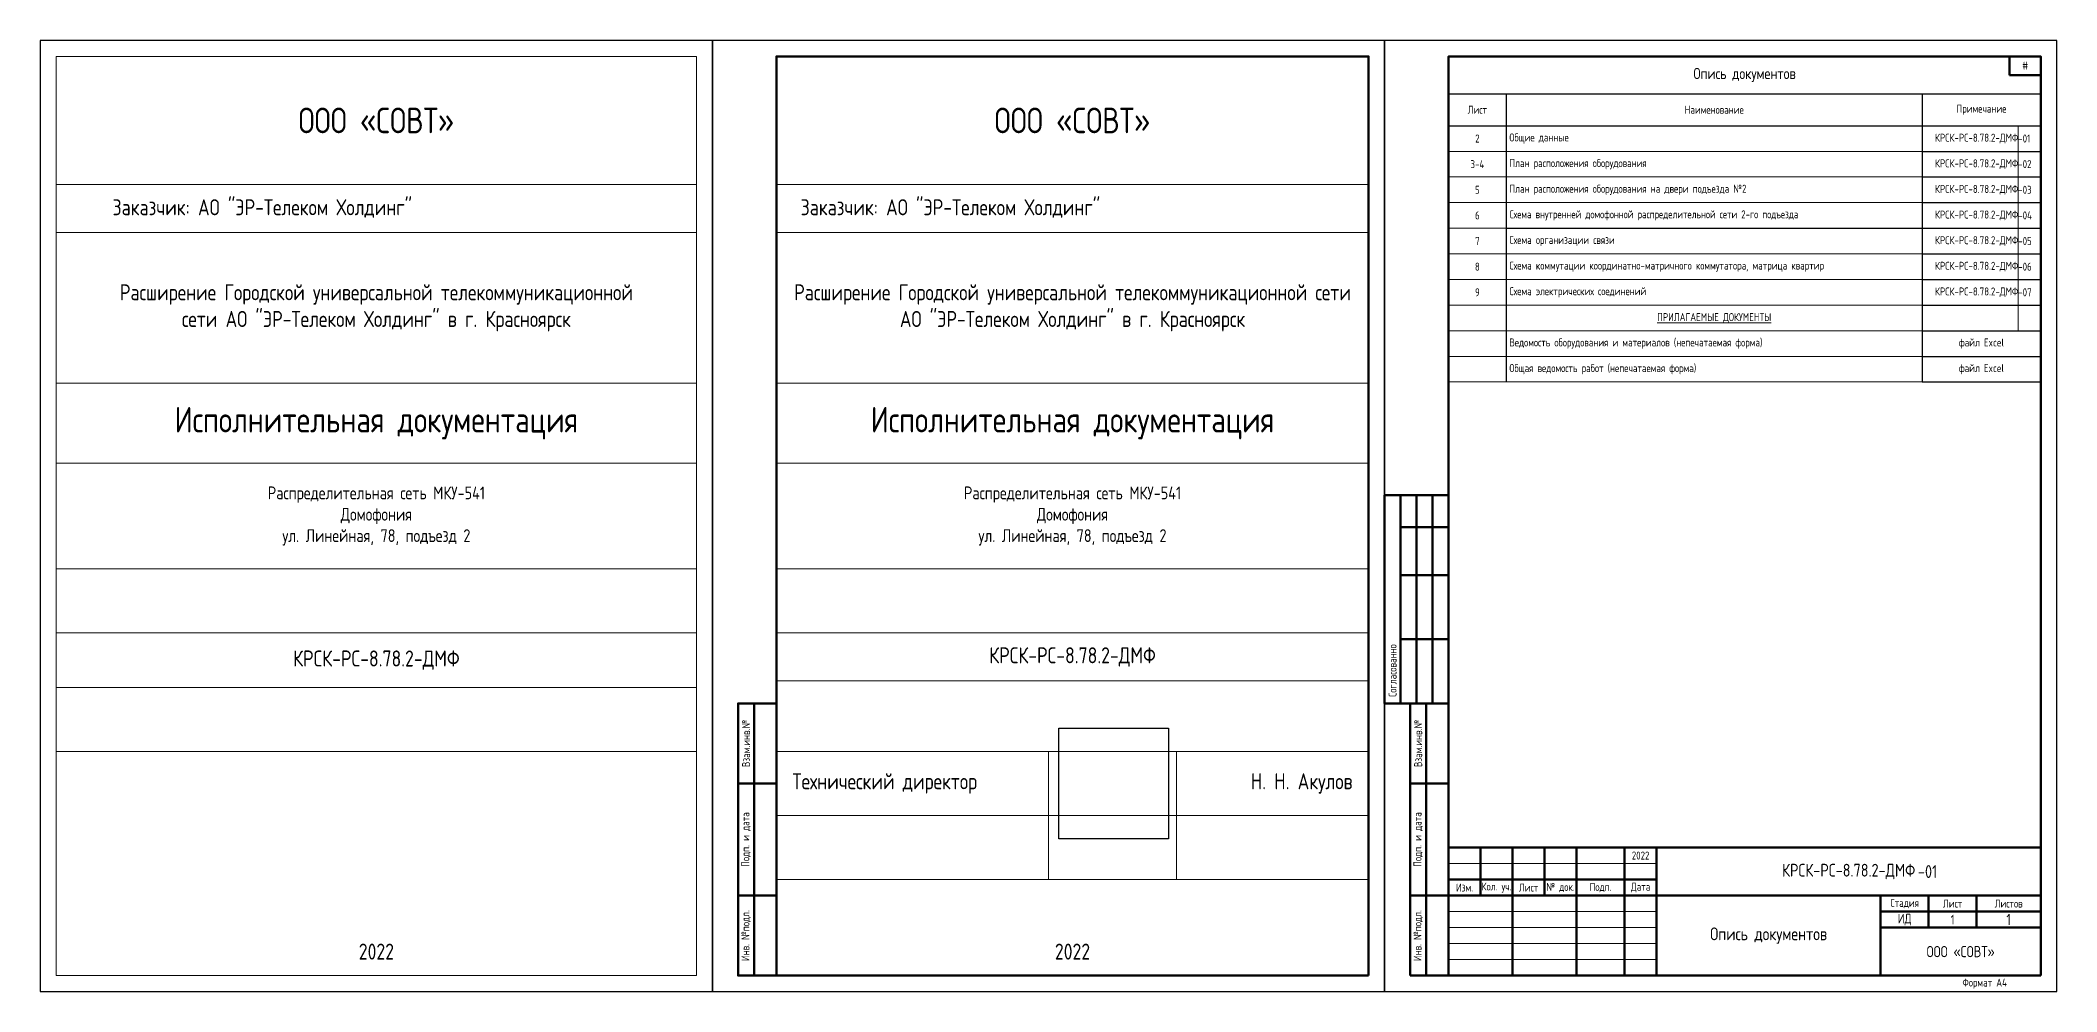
# Model space of a CAD drawing. Header units: millimetres. Extents: x -1818 to 2939, y -1518 to -220.
# Drawn here: x -211 to 419, y -517 to -220 of the extents above; entities that cross this region are included whole.
import ezdxf

# ---------------------------------------------------------------- set-up
doc = ezdxf.new("R2010")
doc.units = ezdxf.units.MM
doc.layers.add('(034) Оформление_0', color=7, linetype='Continuous', lineweight=9)
doc.layers.add('ВЭ', color=7, linetype='Continuous', plot=False)
doc.styles.get("Standard").update_dxf_attribs({"font": ''})
doc.styles.get('Standard').set_extended_font_data('GOST type A')
picture_1 = doc.add_image_def('image1.jpg', size_in_pixel=(239, 241))

# ---------------------------------------------------------------- blocks, each defined once
blk = doc.blocks.new('*T167')
at = {"layer": '(034) Оформление_0', "lineweight": 60, "transparency": 16777216}
for p, q in [((0, 0), (185, 0)), ((0, 0), (0, -40)), ((10, 0), (10, -15)), ((20, 0), (20, -40)), ((30, 0), (30, -15)), ((40, 0), (40, -40)), ((55, 0), (55, -40)), ((65, 0), (65, -40)), ((185, 0), (185, -40)), ((0, -10), (65, -10)), ((0, -15), (185, -15)), ((135, -15), (135, -40)), ((150, -15), (150, -25)), ((165, -15), (165, -25)), ((135, -20), (185, -20)), ((135, -25), (185, -25)), ((0, -40), (185, -40))]:
    blk.add_line(p, q, dxfattribs=at)
at = {"layer": '(034) Оформление_0', "transparency": 16777216}
for p, q in [((0, -5), (65, -5)), ((0, -20), (65, -20)), ((0, -25), (65, -25)), ((0, -30), (65, -30)), ((0, -35), (65, -35))]:
    blk.add_line(p, q, dxfattribs=at)
at = {"layer": '(034) Оформление_0', "color": 0, "lineweight": 50, "transparency": 16777216, "attachment_point": 5}
for s, insert, char_height, width in [('2022', (60, -2.5), 2.5, 10), ('{\\fGOST type A|b0|i0|c0;КРСК-РС-8.78.2-ДМФ', (125, -7.5), 4, 120), ('Изм.', (5, -12.5), 2.5, 10), ('Кол. уч.', (15, -12.5), 2.5, 10), ('Лист', (25, -12.5), 2.5, 10), ('№ док.', (35, -12.5), 2.5, 10), ('Подп.', (47.5, -12.5), 2.5, 15), ('Дата', (60, -12.5), 2.5, 10), ('Стадия', (142.5, -17.5), 2.5, 15), ('Лист', (157.5, -17.5), 2.5, 15), ('Листов', (175, -17.5), 2.5, 20), ('Опись документов', (100, -27.5), 4, 70), ('ИД', (142.5, -22.5), 3, 15), ('1', (157.5, -22.5), 3, 15), ('{\\fGOST type A|b0|i0|c0;ООО «СОВТ»', (160, -32.5), 3.5, 50)]:
    blk.add_mtext(s, dxfattribs=dict(at, insert=insert, char_height=char_height, width=width))
blk = doc.blocks.new('*T168')
at = {"layer": '(034) Оформление_0', "color": 0, "lineweight": 60, "transparency": 16777216}
for p, q in [((0, 0), (0, 65)), ((0, 65), (20, 65)), ((5, 0), (5, 65)), ((10, 0), (10, 65)), ((15, 0), (15, 65)), ((20, 0), (20, 65)), ((5, 55), (20, 55)), ((5, 40), (20, 40)), ((5, 20), (20, 20)), ((0, 0), (20, 0))]:
    blk.add_line(p, q, dxfattribs=at)
at = {"layer": '(034) Оформление_0', "color": 0, "transparency": 16777216, "insert": (2.5, 2), "char_height": 2.5, "width": 61, "attachment_point": 4, "rotation": 90}
blk.add_mtext('Согласованно', dxfattribs=at)
blk = doc.blocks.new('*T169')
at = {"layer": '(034) Оформление_0', "color": 0, "lineweight": 60, "transparency": 16777216}
for p, q in [((0, 0), (0, 85)), ((0, 85), (12, 85)), ((5, 0), (5, 85)), ((12, 0), (12, 85)), ((0, 60), (12, 60)), ((0, 25), (12, 25)), ((0, 0), (12, 0))]:
    blk.add_line(p, q, dxfattribs=at)
at = {"layer": '(034) Оформление_0', "color": 0, "transparency": 16777216, "char_height": 2.5, "attachment_point": 5, "rotation": 90}
for s, insert, width in [('{\\C256;Взам.инв.№\\P}', (2.5, 72.5), 25), ('{\\C256;Подп. и дата\\P}', (2.5, 42.5), 35), ('{\\C256;Инв. №подл.\\P}', (2.5, 12.5), 25)]:
    blk.add_mtext(s, dxfattribs=dict(at, insert=insert, width=width))
blk = doc.blocks.new('*T170')
at = {"lineweight": 60, "transparency": 16777216}
for p, q in [((0, 0), (9.69, 0)), ((0, 0), (0, -5.814)), ((9.69, 0), (9.69, -5.814)), ((0, -5.814), (9.69, -5.814))]:
    blk.add_line(p, q, dxfattribs=at)
at = {"color": 0, "transparency": 16777216, "insert": (4.845, -2.907), "char_height": 2.5, "width": 9.69, "attachment_point": 5}
blk.add_mtext('#', dxfattribs=at)
blk = doc.blocks.new('*U166')
at = {"layer": '(034) Оформление_0'}
blk.add_lwpolyline([(210, 297), (0, 297), (0, 0), (210, 0)], close=True, dxfattribs=at)
at = {"layer": '(034) Оформление_0', "lineweight": 60}
blk.add_lwpolyline([(205, 5), (205, 292), (20, 292), (20, 5)], close=True, dxfattribs=at)
for name, p in [('*T170', (195.31, 292)), ('*T168', (0, 90)), ('*T169', (8, 5)), ('*T167', (20, 45))]:
    blk.add_blockref(name, p)
at = {"insert": (187.5, 2.5), "char_height": 2.5, "width": 35, "attachment_point": 5}
blk.add_mtext('Формат А4', dxfattribs=at)
blk = doc.blocks.new('*U207')
at = {"layer": '(034) Оформление_0', "lineweight": 60}
for p, q in [((20, 90), (8, 90)), ((13, 5), (13, 90)), ((20, 65), (8, 65)), ((20, 30), (8, 30))]:
    blk.add_line(p, q, dxfattribs=at)
at = {"layer": '(034) Оформление_0'}
blk.add_lwpolyline([(210, 297), (0, 297), (0, 0), (210, 0)], close=True, dxfattribs=at)
at = {"layer": '(034) Оформление_0', "lineweight": 60}
for points in [[(205, 5), (205, 292), (20, 292), (20, 5)], [(20, 90), (8, 90), (8, 5), (20, 5)]]:
    blk.add_lwpolyline(points, close=True, dxfattribs=at)
at = {"layer": '(034) Оформление_0', "char_height": 2.5, "attachment_point": 5, "rotation": 90}
for s, insert, width in [('Взам.инв.№', (10.5, 77.5), 25), ('Подп. и дата', (10.5, 47.5), 35), ('Инв. №подл.', (10.5, 17.5), 25)]:
    blk.add_mtext(s, dxfattribs=dict(at, insert=insert, width=width))
blk = doc.blocks.new('*T208')
at = {"layer": 'Defpoints', "color": 8, "linetype": 'ByBlock', "lineweight": 0, "transparency": 16777216}
for p, q in [((0, 0), (185, 0)), ((0, 0), (0, -287)), ((185, 0), (185, -287)), ((0, -40), (185, -40)), ((0, -55), (185, -55)), ((0, -102), (185, -102)), ((0, -127), (185, -127)), ((0, -160), (185, -160)), ((0, -180), (185, -180)), ((0, -195), (185, -195)), ((0, -217), (185, -217)), ((85, -217), (85, -257)), ((125, -217), (125, -257)), ((0, -237), (185, -237)), ((0, -257), (185, -257)), ((0, -287), (185, -287))]:
    blk.add_line(p, q, dxfattribs=at)
at = {"color": 0, "transparency": 16777216}
for s, insert, char_height, width, attachment_point in [('{\\fGOST type A|b0|i0|c0;ООО «СОВТ»', (92.5, -20), 8, 185, 5), ('{\\C256; Заказчик: АО "ЭР-Телеком Холдинг"}', (5, -47.5), 5, 175, 4), ('{\\fGOST type A|b0|i0|c0;Расширение Городской универсальной телекоммуникационной сети АО "ЭР-Телеком Холдинг" в г. Красноярск', (92.5, -78.5), 5, 175, 5), ('Исполнительная документация', (92.5, -114.5), 8, 175, 5), ('{\\fGOST type A|b0|i0|c0;Распределительная сеть МКУ-541^JДомофония^Jул. Линейная, 78, подъезд 2', (92.5, -143.5), 4, 181, 5), ('{\\fGOST type A|b0|i0|c0;', (92.5, -170), 4, 185, 5), ('{\\fGOST type A|b0|i0|c0;КРСК-РС-8.78.2-ДМФ', (92.5, -187.5), 5, 185, 5), ('{\\fGOST type A|b0|i0|c0;Технический директор', (5, -227), 5, 75, 4), ('{\\fGOST type A|b0|i0|c0;Н. Н. Акулов', (180, -227), 5, 50, 6), ('{\\fGOST type A|b0|i0|c0;', (105, -227), 5, 38, 5), ('{\\fGOST type A|b0|i0|c0;', (5, -247), 5, 75, 4), ('{\\fGOST type A|b0|i0|c0;', (86, -247), 5, 38, 4), ('{\\fGOST type A|b0|i0|c0;', (180, -247), 5, 50, 6), ('{\\fGOST type A|b0|i0|c0;2022', (92.5, -282), 5, 185, 8)]:
    blk.add_mtext(s, dxfattribs=dict(at, insert=insert, char_height=char_height, width=width, attachment_point=attachment_point))
blk = doc.blocks.new('*T209')
at = {"layer": 'Defpoints', "color": 8, "linetype": 'ByBlock', "lineweight": 0, "transparency": 16777216}
for p, q in [((0, 0), (200, 0)), ((0, 0), (0, -287)), ((200, 0), (200, -287)), ((0, -40), (200, -40)), ((0, -55), (200, -55)), ((0, -102), (200, -102)), ((0, -127), (200, -127)), ((0, -160), (200, -160)), ((0, -180), (200, -180)), ((0, -197), (200, -197)), ((0, -217), (200, -217)), ((0, -287), (200, -287))]:
    blk.add_line(p, q, dxfattribs=at)
at = {"color": 0, "transparency": 16777216}
for s, insert, char_height, width, attachment_point in [('{\\fGOST type A|b0|i0|c0;ООО «СОВТ»', (100, -20), 8, 200, 5), ('{\\C256; Заказчик: АО "ЭР-Телеком Холдинг"}', (15, -47.5), 5, 170, 4), ('{\\fGOST type A|b0|i0|c0;Расширение Городской универсальной телекоммуникационной сети АО "ЭР-Телеком Холдинг" в г. Красноярск', (100, -78.5), 5, 170, 5), ('Исполнительная документация', (100, -114.5), 8, 190, 5), ('{\\fGOST type A|b0|i0|c0;Распределительная сеть МКУ-541^JДомофония^Jул. Линейная, 78, подъезд 2', (100, -143.5), 4, 200, 5), ('{\\fGOST type A|b0|i0|c0;', (100, -170), 4, 200, 5), ('{\\fGOST type A|b0|i0|c0;КРСК-РС-8.78.2-ДМФ', (100, -188.5), 5, 200, 5), ('{\\fGOST type A|b0|i0|c0;2022', (100, -282), 5, 200, 8)]:
    blk.add_mtext(s, dxfattribs=dict(at, insert=insert, char_height=char_height, width=width, attachment_point=attachment_point))
blk = doc.blocks.new('A$C7FEC63E8')
at = {"color": 7, "true_color": 0xffffff}
image = blk.add_image(picture_1, insert=(108.18, 47.67), size_in_units=(34.28, 34.57), dxfattribs=at)
image.dxf.flags = 7
blk = doc.blocks.new('*T210')
at = {"layer": '(034) Оформление_0', "lineweight": 30, "transparency": 16777216}
for p, q in [((0, 0), (185, 0)), ((0, 0), (0, -90)), ((18, 0), (18, -90)), ((148, 0), (148, -90)), ((185, 0), (185, -10)), ((0, -10), (185, -10))]:
    blk.add_line(p, q, dxfattribs=at)
at = {"layer": '(034) Оформление_0', "lineweight": -2, "transparency": 16777216}
for p, q in [((185, -10), (185, -90)), ((148, -18), (185, -18)), ((148, -26), (185, -26)), ((148, -34), (185, -34)), ((18, -42), (185, -42)), ((148, -50), (185, -50)), ((148, -58), (185, -58)), ((148, -66), (185, -66)), ((148, -74), (185, -74)), ((148, -82), (185, -82)), ((148, -90), (185, -90))]:
    blk.add_line(p, q, dxfattribs=at)
at = {"layer": '(034) Оформление_0', "lineweight": 9, "transparency": 16777216}
for p, q in [((0, -18), (148, -18)), ((0, -26), (148, -26)), ((0, -34), (148, -34)), ((0, -42), (18, -42)), ((0, -50), (148, -50)), ((0, -58), (148, -58)), ((0, -66), (148, -66)), ((0, -74), (148, -74)), ((0, -82), (148, -82)), ((0, -90), (148, -90))]:
    blk.add_line(p, q, dxfattribs=at)
at = {"layer": 'Defpoints', "color": 8, "linetype": 'ByBlock', "lineweight": 0, "transparency": 16777216}
blk.add_line((178, -10), (178, -74), dxfattribs=at)
at = {"layer": '(034) Оформление_0', "color": 0, "transparency": 16777216}
for s, insert, char_height, width, attachment_point in [('Лист', (9, -5), 2.5, 18, 5), ('Наименование', (83, -5), 2.5, 130, 5), ('Примечание', (166.5, -5), 2.5, 37, 5), ('{\\C256;Общие данные}', (19, -14), 2.5, 128, 4), ('{\\fGOST type A|b0|i0|c0;КРСК-РС-8.78.2-ДМФ', (178, -14), 2.5, 30, 6), ('2', (9, -14), 2.5, 18, 5), ('-01', (178, -14), 2.5, 7, 4), ('3-4', (9, -22), 2.5, 18, 5), ('План расположения оборудования', (19, -22), 2.5, 128, 4), ('{\\fGOST type A|b0|i0|c0;КРСК-РС-8.78.2-ДМФ', (178, -22), 2.5, 30, 6), ('-02', (178, -22), 2.5, 7, 4), ('5', (9, -30), 2.5, 18, 5), ('План расположения оборудования на двери подъезда №2', (19, -30), 2.5, 128, 4), ('{\\fGOST type A|b0|i0|c0;КРСК-РС-8.78.2-ДМФ', (178, -30), 2.5, 30, 6), ('-03', (178, -30), 2.5, 7, 4), ('6', (9, -38), 2.5, 18, 5), ('{\\fGOST type A|b0|i0|c0;Схема внутренней домофонной распределительной сети 2-го подъезда', (19, -38), 2.4694, 128, 4), ('{\\fGOST type A|b0|i0|c0;КРСК-РС-8.78.2-ДМФ', (178, -38), 2.5, 30, 6), ('-04', (178, -38), 2.5, 7, 4), ('7', (9, -46), 2.5, 18, 5), ('Схема организации связи', (19, -46), 2.5, 128, 4), ('{\\fGOST type A|b0|i0|c0;КРСК-РС-8.78.2-ДМФ', (178, -46), 2.5, 30, 6), ('-05', (178, -46), 2.5, 7, 4), ('8', (9, -54), 2.5, 18, 5), ('Схема коммутации координатно-матричного коммутатора, матрица квартир', (19, -54), 2.5, 128, 4), ('{\\fGOST type A|b0|i0|c0;КРСК-РС-8.78.2-ДМФ', (178, -54), 2.5, 30, 6), ('-06', (178, -54), 2.5, 7, 4), ('9', (9, -62), 2.5, 18, 5), ('Схема электрических соединений', (19, -62), 2.5, 128, 4), ('{\\fGOST type A|b0|i0|c0;КРСК-РС-8.78.2-ДМФ', (178, -62), 2.5, 30, 6), ('-07', (178, -62), 2.5, 7, 4), ('{\\LПРИЛАГАЕМЫЕ ДОКУМЕНТЫ}', (83, -70), 2.5, 128, 5), ('Ведомость оборудования и материалов (непечатаемая форма)', (19, -78), 2.5, 128, 4), ('файл Excel', (166.5, -78), 2.5, 37, 5), ('Общая ведомость работ (непечатаемая форма)', (19, -86), 2.5, 128, 4), ('файл Excel', (166.5, -86), 2.5, 37, 5)]:
    blk.add_mtext(s, dxfattribs=dict(at, insert=insert, char_height=char_height, width=width, attachment_point=attachment_point))

msp = doc.modelspace()

# ---------------------------------------------------------------- linework, layer by layer
at = {"layer": 'ВЭ'}
for points in [[(-210.72, -516.91), (-0.72, -516.91), (-0.72, -219.91), (-210.72, -219.91)], [(-0.72, -516.91), (209.28, -516.91), (209.28, -219.91), (-0.72, -219.91)], [(209.28, -516.91), (419.28, -516.91), (419.28, -219.91), (209.28, -219.91)]]:
    msp.add_lwpolyline(points, close=True, dxfattribs=at)

# ---------------------------------------------------------------- block references
at = {"layer": '(034) Оформление_0'}
msp.add_blockref('*U207', (-0.72, -516.91), dxfattribs=at)
for name, p in [('*U166', (209.28, -516.91)), ('*T209', (-205.72, -224.91)), ('*T208', (19.28, -224.91)), ('*T210', (229.28, -236.56)), ('A$C7FEC63E8', (-0.72, -516.91))]:
    msp.add_blockref(name, p)

# ---------------------------------------------------------------- texts
for s, insert, char_height, width, attachment_point in [('Опись документов', (321.78, -230.73), 3.5, 185, 5), ('-01', (375.94, -479.41), 4, 42.636, 4), ('1', (404.28, -494.41), 3.5, 20, 5)]:
    msp.add_mtext(s, dxfattribs=dict(at, insert=insert, char_height=char_height, width=width, attachment_point=attachment_point))

doc.saveas('drawing.dxf')
